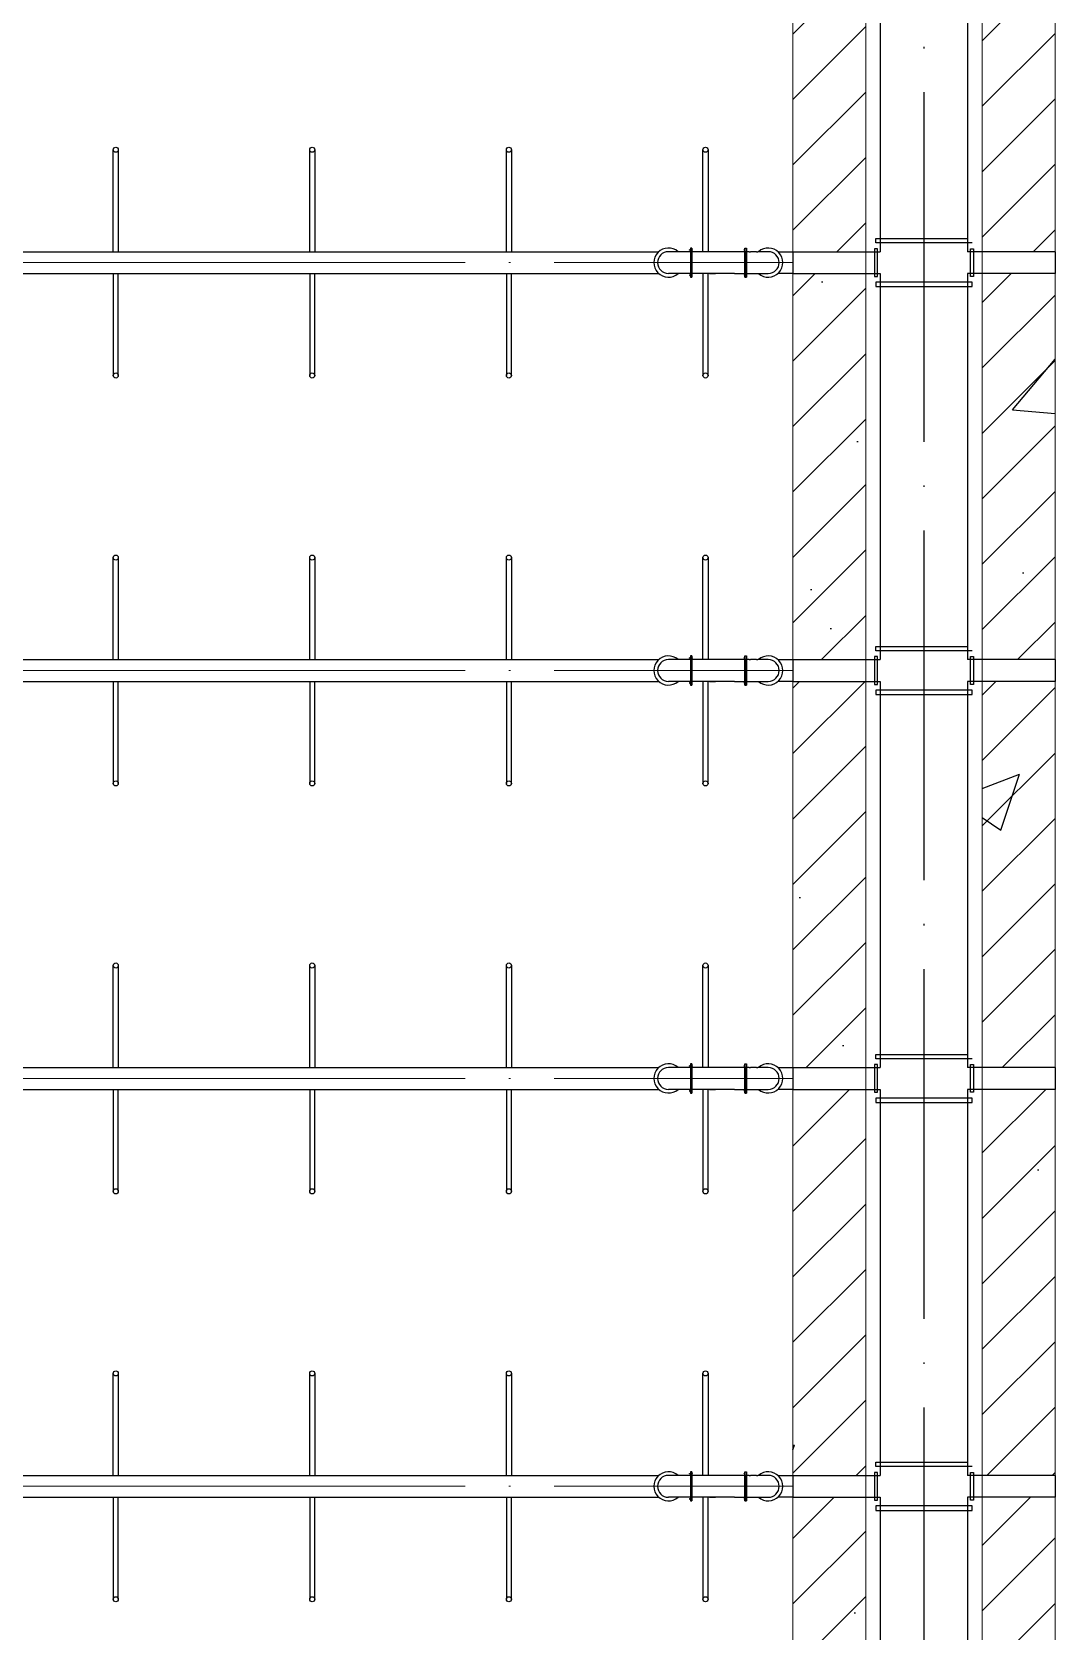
# Model space of a CAD drawing. Header units: millimetres. Extents: x 279 to 2876, y -494 to 1800.
# Drawn here: x 1050.9 to 1121.1, y 899.2 to 1009 of the extents above; entities that cross this region are included whole.
import ezdxf

# ---------------------------------------------------------------- set-up
doc = ezdxf.new("R2010")
doc.units = ezdxf.units.MM
doc.linetypes.add('ACAD_ISO04W100', pattern=[30, 24, -3, 0, -3])
doc.layers.add('图层1', color=1, linetype='Continuous', lineweight=25, plot=False)
doc.layers.add('图层2', color=5, linetype='Continuous', lineweight=25, plot=False)
doc.layers.add('图层3', color=2, linetype='Continuous')

msp = doc.modelspace()

# ---------------------------------------------------------------- hatches: boundary and pattern name
at = {"layer": '图层3'}
h = msp.add_hatch(dxfattribs=at)
h.set_pattern_fill('ANSI31', color=256, style=0)
h.paths.add_polyline_path([(911.64464, 840.16504), (865.14464, 840.16504), (865.14464, 835.16504), (911.64464, 835.16504)])
h.paths.add_polyline_path([(961.14464, 840.16504), (914.64464, 840.16504), (914.64464, 835.16504), (961.14464, 835.16504)])
h.paths.add_polyline_path([(861.14464, 840.16504), (853.14464, 840.16504), (853.14464, 850.16504), (853.14464, 852.41504), (848.14464, 852.41504), (848.14464, 845.16504), (848.14464, 840.16504), (848.14464, 835.16504), (861.14464, 835.16504)])
h.paths.add_polyline_path([(853.14464, 880.41504), (848.14464, 880.41504), (848.14464, 853.91504), (853.14464, 853.91504)])
h.paths.add_polyline_path([(853.14464, 1085.16504), (853.14464, 1090.16504), (866.84016, 1090.16504), (871.84253, 1095.16504), (848.14464, 1095.16504), (848.14464, 1077.91504), (853.14464, 1077.91504), (853.14464, 1080.16504)])
h.paths.add_polyline_path([(882.72442, 1095.16504), (871.84253, 1095.16504), (866.84016, 1090.16504), (877.72204, 1090.16504)])
h.paths.add_polyline_path([(911.64464, 1095.16504), (882.72442, 1095.16504), (877.72204, 1090.16504), (911.64464, 1090.16504)])
h.paths.add_polyline_path([(853.14464, 1076.41504), (848.14464, 1076.41504), (848.14464, 1049.91504), (853.14464, 1049.91504)])
h.paths.add_polyline_path([(853.14464, 1048.41504), (848.14464, 1048.41504), (848.14464, 1021.91504), (853.14464, 1021.91504)])
h.paths.add_polyline_path([(853.14464, 1020.41504), (848.14464, 1020.41504), (848.14464, 993.91504), (853.14464, 993.91504)])
h.paths.add_polyline_path([(853.14464, 992.41504), (848.14464, 992.41504), (848.14464, 965.91504), (853.14464, 965.91504)])
h.paths.add_polyline_path([(853.14464, 964.41504), (848.14464, 964.41504), (848.14464, 937.91504), (853.14464, 937.91504)])
h.paths.add_polyline_path([(853.14464, 936.41504), (848.14464, 936.41504), (848.14464, 909.91504), (853.14464, 909.91504)])
h.paths.add_polyline_path([(853.14464, 908.41504), (848.14464, 908.41504), (848.14464, 881.91504), (853.14464, 881.91504)])
h.paths.add_polyline_path([(978.14464, 1085.16504), (978.14464, 1090.16504), (978.14464, 1095.16504), (914.64464, 1095.16504), (914.64464, 1090.16504), (973.14464, 1090.16504), (973.14464, 1080.16504), (973.14464, 840.16504), (965.14464, 840.16504), (965.14464, 835.16504), (978.14464, 835.16504)])
h.paths.add_polyline_path([(1041.64464, 1095.16504), (978.14464, 1095.16504), (978.14464, 1090.16504), (978.14464, 1080.16504), (978.14464, 835.16504), (991.14464, 835.16504), (991.14464, 840.16504), (983.14464, 840.16504), (983.14464, 1080.16504), (983.14464, 1090.16504), (1041.64464, 1090.16504)])
h.paths.add_polyline_path([(1108.14464, 1095.16504), (1044.64464, 1095.16504), (1044.64464, 1090.16504), (1103.14464, 1090.16504), (1103.14464, 1085.16504), (1103.14464, 1080.16504), (1103.14464, 1077.91504), (1108.14464, 1077.91504)])
h.paths.add_polyline_path([(1108.14464, 1076.41504), (1103.14464, 1076.41504), (1103.14464, 1049.91504), (1108.14464, 1049.91504)])
h.paths.add_polyline_path([(1108.14464, 1048.41504), (1103.14464, 1048.41504), (1103.14464, 1021.91504), (1108.14464, 1021.91504)])
h.paths.add_polyline_path([(1108.14464, 1020.41504), (1103.14464, 1020.41504), (1103.14464, 993.91504), (1108.14464, 993.91504)])
h.paths.add_polyline_path([(1108.14464, 992.41504), (1103.14464, 992.41504), (1103.14464, 965.91504), (1108.14464, 965.91504)])
h.paths.add_polyline_path([(1108.14464, 964.41504), (1103.14464, 964.41504), (1103.14464, 937.91504), (1108.14464, 937.91504)])
h.paths.add_polyline_path([(1108.14464, 936.41504), (1103.14464, 936.41504), (1103.14464, 909.91504), (1108.14464, 909.91504)])
h.paths.add_polyline_path([(1108.14464, 908.41504), (1103.14464, 908.41504), (1103.14464, 881.91504), (1108.14464, 881.91504)])
h.paths.add_polyline_path([(1108.14464, 880.41504), (1103.14464, 880.41504), (1103.14464, 853.91504), (1108.14464, 853.91504)])
h.paths.add_polyline_path([(1108.14464, 850.16504), (1108.14464, 852.41504), (1103.14464, 852.41504), (1103.14464, 840.16504), (1095.14464, 840.16504), (1095.14464, 835.16504), (1108.14464, 835.16504), (1108.14464, 840.16504)])
h.paths.add_polyline_path([(1091.14464, 840.16504), (1044.64464, 840.16504), (1044.64464, 835.16504), (1091.14464, 835.16504)])
h.paths.add_polyline_path([(1041.64464, 840.16504), (995.14464, 840.16504), (995.14464, 835.16504), (1041.64464, 835.16504)])
h.paths.add_polyline_path([(1129.14472, 840.16504), (1121.14472, 840.16504), (1121.14472, 850.16504), (1121.14472, 852.41504), (1116.14472, 852.41504), (1116.14472, 845.16504), (1116.14472, 840.16504), (1116.14472, 835.16504), (1129.14472, 835.16504)])
h.paths.add_polyline_path([(1179.64472, 840.16504), (1133.14472, 840.16504), (1133.14472, 835.16504), (1179.64472, 835.16504)])
h.paths.add_polyline_path([(1229.14472, 840.16504), (1182.64472, 840.16504), (1182.64472, 835.16504), (1229.14472, 835.16504)])
h.paths.add_polyline_path([(1121.14472, 880.41504), (1116.14472, 880.41504), (1116.14472, 853.91504), (1121.14472, 853.91504)])
h.paths.add_polyline_path([(1121.14472, 908.41504), (1116.14472, 908.41504), (1116.14472, 881.91504), (1121.14472, 881.91504)])
h.paths.add_polyline_path([(1121.14472, 936.41504), (1116.14472, 936.41504), (1116.14472, 909.91504), (1121.14472, 909.91504)])
h.paths.add_polyline_path([(1121.14472, 964.41504), (1116.14472, 964.41504), (1116.14472, 937.91504), (1121.14472, 937.91504)])
h.paths.add_polyline_path([(1121.14472, 992.41504), (1116.14472, 992.41504), (1116.14472, 965.91504), (1121.14472, 965.91504)])
h.paths.add_polyline_path([(1121.14472, 1020.41504), (1116.14472, 1020.41504), (1116.14472, 993.91504), (1121.14472, 993.91504)])
h.paths.add_polyline_path([(1121.14472, 1048.41504), (1116.14472, 1048.41504), (1116.14472, 1021.91504), (1121.14472, 1021.91504)])
h.paths.add_polyline_path([(1121.14472, 1076.41504), (1116.14472, 1076.41504), (1116.14472, 1049.91504), (1121.14472, 1049.91504)])
h.paths.add_polyline_path([(1121.14472, 1090.16504), (1179.64472, 1090.16504), (1179.64472, 1095.16504), (1116.14472, 1095.16504), (1116.14472, 1077.91504), (1121.14472, 1077.91504), (1121.14472, 1080.16504), (1121.14472, 1085.16504)])
h.paths.add_polyline_path([(1246.14472, 1095.16504), (1182.64472, 1095.16504), (1182.64472, 1090.16504), (1241.14472, 1090.16504), (1241.14472, 1080.16504), (1241.14472, 840.16504), (1233.14472, 840.16504), (1233.14472, 835.16504), (1246.14472, 835.16504), (1246.14472, 1085.16504), (1246.14472, 1090.16504)])
h = msp.add_hatch(dxfattribs=at)
h.set_pattern_fill('AR-CONC', color=256, scale=0.25, style=0)
h.paths.add_polyline_path([(853.14464, 1076.41504), (848.14464, 1076.41504), (848.14464, 1049.91504), (853.14464, 1049.91504)])
h.paths.add_polyline_path([(853.14464, 1090.16504), (866.84016, 1090.16504), (871.84253, 1095.16504), (848.14464, 1095.16504), (848.14464, 1077.91504), (853.14464, 1077.91504), (853.14464, 1080.16504), (853.14464, 1085.16504)])
h.paths.add_polyline_path([(911.64464, 1095.16504), (882.72442, 1095.16504), (877.72204, 1090.16504), (911.64464, 1090.16504)])
h.paths.add_polyline_path([(882.72442, 1095.16504), (871.84253, 1095.16504), (866.84016, 1090.16504), (877.72204, 1090.16504)])
h.paths.add_polyline_path([(978.14464, 1095.16504), (914.64464, 1095.16504), (914.64464, 1090.16504), (973.14464, 1090.16504), (973.14464, 1080.16504), (973.14464, 840.16504), (965.14464, 840.16504), (965.14464, 835.16504), (978.14464, 835.16504), (978.14464, 1085.16504), (978.14464, 1090.16504)])
h.paths.add_polyline_path([(961.14464, 840.16504), (914.64464, 840.16504), (914.64464, 835.16504), (961.14464, 835.16504)])
h.paths.add_polyline_path([(911.64464, 840.16504), (865.14464, 840.16504), (865.14464, 835.16504), (911.64464, 835.16504)])
h.paths.add_polyline_path([(853.14464, 850.16504), (853.14464, 852.41504), (848.14464, 852.41504), (848.14464, 845.16504), (848.14464, 840.16504), (848.14464, 835.16504), (861.14464, 835.16504), (861.14464, 840.16504), (853.14464, 840.16504)])
h.paths.add_polyline_path([(853.14464, 880.41504), (848.14464, 880.41504), (848.14464, 853.91504), (853.14464, 853.91504)])
h.paths.add_polyline_path([(853.14464, 908.41504), (848.14464, 908.41504), (848.14464, 881.91504), (853.14464, 881.91504)])
h.paths.add_polyline_path([(853.14464, 936.41504), (848.14464, 936.41504), (848.14464, 909.91504), (853.14464, 909.91504)])
h.paths.add_polyline_path([(853.14464, 964.41504), (848.14464, 964.41504), (848.14464, 937.91504), (853.14464, 937.91504)])
h.paths.add_polyline_path([(853.14464, 992.41504), (848.14464, 992.41504), (848.14464, 965.91504), (853.14464, 965.91504)])
h.paths.add_polyline_path([(853.14464, 1020.41504), (848.14464, 1020.41504), (848.14464, 993.91504), (853.14464, 993.91504)])
h.paths.add_polyline_path([(853.14464, 1048.41504), (848.14464, 1048.41504), (848.14464, 1021.91504), (853.14464, 1021.91504)])
h.paths.add_polyline_path([(983.14464, 1080.16504), (983.14464, 1090.16504), (1041.64464, 1090.16504), (1041.64464, 1095.16504), (978.14464, 1095.16504), (978.14464, 1090.16504), (978.14464, 1080.16504), (978.14464, 835.16504), (991.14464, 835.16504), (991.14464, 840.16504), (983.14464, 840.16504)])
h.paths.add_polyline_path([(1108.14464, 1095.16504), (1044.64464, 1095.16504), (1044.64464, 1090.16504), (1103.14464, 1090.16504), (1103.14464, 1085.16504), (1103.14464, 1080.16504), (1103.14464, 1077.91504), (1108.14464, 1077.91504)])
h.paths.add_polyline_path([(1108.14464, 1076.41504), (1103.14464, 1076.41504), (1103.14464, 1049.91504), (1108.14464, 1049.91504)])
h.paths.add_polyline_path([(1108.14464, 1048.41504), (1103.14464, 1048.41504), (1103.14464, 1021.91504), (1108.14464, 1021.91504)])
h.paths.add_polyline_path([(1108.14464, 1020.41504), (1103.14464, 1020.41504), (1103.14464, 993.91504), (1108.14464, 993.91504)])
h.paths.add_polyline_path([(1121.14472, 1020.41504), (1116.14472, 1020.41504), (1116.14472, 993.91504), (1121.14472, 993.91504)])
h.paths.add_polyline_path([(1121.14472, 1048.41504), (1116.14472, 1048.41504), (1116.14472, 1021.91504), (1121.14472, 1021.91504)])
h.paths.add_polyline_path([(1121.14472, 1076.41504), (1116.14472, 1076.41504), (1116.14472, 1049.91504), (1121.14472, 1049.91504)])
h.paths.add_polyline_path([(1121.14472, 1090.16504), (1179.64472, 1090.16504), (1179.64472, 1095.16504), (1116.14472, 1095.16504), (1116.14472, 1077.91504), (1121.14472, 1077.91504), (1121.14472, 1080.16504), (1121.14472, 1085.16504)])
h.paths.add_polyline_path([(1108.14464, 992.41504), (1103.14464, 992.41504), (1103.14464, 965.91504), (1108.14464, 965.91504)])
h.paths.add_polyline_path([(1121.14472, 992.41504), (1116.14472, 992.41504), (1116.14472, 965.91504), (1121.14472, 965.91504)])
h.paths.add_polyline_path([(1121.14472, 964.41504), (1116.14472, 964.41504), (1116.14472, 937.91504), (1121.14472, 937.91504)])
h.paths.add_polyline_path([(1108.14464, 964.41504), (1103.14464, 964.41504), (1103.14464, 937.91504), (1108.14464, 937.91504)])
h.paths.add_polyline_path([(1108.14464, 936.41504), (1103.14464, 936.41504), (1103.14464, 909.91504), (1108.14464, 909.91504)])
h.paths.add_polyline_path([(1121.14472, 936.41504), (1116.14472, 936.41504), (1116.14472, 909.91504), (1121.14472, 909.91504)])
h.paths.add_polyline_path([(1121.14472, 908.41504), (1116.14472, 908.41504), (1116.14472, 881.91504), (1121.14472, 881.91504)])
h.paths.add_polyline_path([(1108.14464, 908.41504), (1103.14464, 908.41504), (1103.14464, 881.91504), (1108.14464, 881.91504)])
h.paths.add_polyline_path([(1108.14464, 880.41504), (1103.14464, 880.41504), (1103.14464, 853.91504), (1108.14464, 853.91504)])
h.paths.add_polyline_path([(1121.14472, 880.41504), (1116.14472, 880.41504), (1116.14472, 853.91504), (1121.14472, 853.91504)])
h.paths.add_polyline_path([(1091.14464, 840.16504), (1044.64464, 840.16504), (1044.64464, 835.16504), (1091.14464, 835.16504)])
h.paths.add_polyline_path([(1108.14464, 840.16504), (1108.14464, 850.16504), (1108.14464, 852.41504), (1103.14464, 852.41504), (1103.14464, 840.16504), (1095.14464, 840.16504), (1095.14464, 835.16504), (1108.14464, 835.16504)])
h.paths.add_polyline_path([(1129.14472, 840.16504), (1121.14472, 840.16504), (1121.14472, 850.16504), (1121.14472, 852.41504), (1116.14472, 852.41504), (1116.14472, 845.16504), (1116.14472, 840.16504), (1116.14472, 835.16504), (1129.14472, 835.16504)])
h.paths.add_polyline_path([(1179.64472, 840.16504), (1133.14472, 840.16504), (1133.14472, 835.16504), (1179.64472, 835.16504)])
h.paths.add_polyline_path([(1041.64464, 840.16504), (995.14464, 840.16504), (995.14464, 835.16504), (1041.64464, 835.16504)])
h.paths.add_polyline_path([(1229.14472, 840.16504), (1182.64472, 840.16504), (1182.64472, 835.16504), (1229.14472, 835.16504)])
h.paths.add_polyline_path([(1246.14472, 1085.16504), (1246.14472, 1090.16504), (1246.14472, 1095.16504), (1182.64472, 1095.16504), (1182.64472, 1090.16504), (1241.14472, 1090.16504), (1241.14472, 1080.16504), (1241.14472, 840.16504), (1233.14472, 840.16504), (1233.14472, 835.16504), (1246.14472, 835.16504)])

# ---------------------------------------------------------------- linework, layer by layer
at = {"lineweight": 0}
for p, q in [((1108.14464, 845.16504), (1108.14464, 1095.16504)), ((1108.14464, 845.16504), (1108.14464, 1095.16504)), ((1116.14472, 845.16504), (1116.14472, 1095.16504)), ((1116.14472, 845.16504), (1116.14472, 1095.16504)), ((1103.14464, 840.16504), (1103.14464, 1080.16504)), ((1121.14472, 840.16504), (1121.14472, 1080.16504))]:
    msp.add_line(p, q, dxfattribs=at)
at = {"linetype": 'ACAD_ISO04W100'}
msp.add_line((1112.14468, 1095.16504), (1112.14468, 822.16504), dxfattribs=at)
msp.add_line((1112.14468, 1095.16504), (1112.14468, 822.16504), dxfattribs=at)
at = {"linetype": 'ACAD_ISO04W100', "lineweight": 0}
for p, q in [((1056.64464, 993.16504), (983.14464, 993.16504)), ((1056.64464, 993.16504), (1103.14464, 993.16504)), ((1056.64464, 965.16504), (983.14464, 965.16504)), ((1056.64464, 965.16504), (1103.14464, 965.16504)), ((1056.64464, 937.16504), (983.14464, 937.16504)), ((1056.64464, 937.16504), (1103.14464, 937.16504)), ((1056.64464, 909.16504), (983.14464, 909.16504)), ((1056.64464, 909.16504), (1103.14464, 909.16504))]:
    msp.add_line(p, q, dxfattribs=at)
at = {"layer": '图层1'}
for p, q in [((1096.0543, 994.01504), (1096.0543, 994.03504)), ((1096.0543, 994.03504), (1096.0793, 994.03504)), ((1096.0793, 994.01504), (1096.0543, 994.01504)), ((1096.0793, 994.03504), (1096.0793, 994.05504)), ((1096.0793, 994.05504), (1096.0893, 994.05504)), ((1096.0793, 994.03504), (1096.0793, 994.01504)), ((1096.0793, 994.01504), (1096.0793, 993.99504)), ((1096.0793, 993.99504), (1096.0893, 993.99504)), ((1096.0893, 994.05504), (1096.0893, 994.03504)), ((1096.0893, 994.03504), (1096.1043, 994.03504)), ((1096.0893, 994.01504), (1096.0893, 994.03504)), ((1096.1043, 994.01504), (1096.0893, 994.01504)), ((1096.0893, 993.99504), (1096.0893, 994.01504)), ((1096.2043, 994.16504), (1096.1043, 994.16504)), ((1096.1043, 994.16504), (1096.1043, 992.45633)), ((1096.1043, 994.16504), (1096.1043, 992.16364)), ((1096.1043, 994.16504), (1096.2043, 994.16504)), ((1096.1043, 994.01504), (1096.1043, 993.91504)), ((1096.2043, 994.01504), (1096.2043, 994.16504)), ((1096.2043, 994.16504), (1096.2043, 992.16364)), ((1096.2043, 994.03504), (1096.2243, 994.03504)), ((1096.2043, 993.91504), (1096.2043, 994.01504)), ((1096.2243, 994.01504), (1096.2043, 994.01504)), ((1096.2243, 994.03504), (1096.2243, 994.01504)), ((1099.79975, 994.01504), (1099.79975, 994.03504)), ((1099.79975, 994.03504), (1099.82475, 994.03504)), ((1099.82475, 994.01504), (1099.79975, 994.01504)), ((1099.82475, 994.03504), (1099.82475, 994.05504)), ((1099.82475, 994.05504), (1099.83475, 994.05504)), ((1099.82475, 994.03504), (1099.82475, 994.01504)), ((1099.82475, 994.01504), (1099.82475, 993.99504)), ((1099.82475, 993.99504), (1099.83475, 993.99504)), ((1099.83475, 994.05504), (1099.83475, 994.03504)), ((1099.83475, 994.03504), (1099.84975, 994.03504)), ((1099.83475, 994.01504), (1099.83475, 994.03504)), ((1099.84975, 994.01504), (1099.83475, 994.01504)), ((1099.83475, 993.99504), (1099.83475, 994.01504)), ((1099.84975, 993.91504), (1099.84975, 994.16504)), ((1099.84975, 994.16504), (1099.94975, 994.16504)), ((1099.84975, 994.16504), (1099.84975, 992.16364)), ((1099.84975, 994.16504), (1099.94975, 994.16504)), ((1099.84975, 994.01504), (1099.84975, 993.91504)), ((1099.94975, 994.16504), (1099.94975, 993.91504)), ((1099.94975, 994.16504), (1099.94975, 992.16364)), ((1099.94975, 994.03504), (1099.96975, 994.03504)), ((1099.96975, 994.01504), (1099.94975, 994.01504)), ((1099.96975, 994.03504), (1099.96975, 994.01504)), ((1099.14464, 993.91504), (1094.59739, 993.91504)), ((1096.2043, 992.16504), (1096.2043, 993.91504)), ((1099.54464, 993.91504), (1099.14464, 993.91504)), ((1100.14464, 993.91504), (1099.54464, 993.91504)), ((1099.84975, 992.16504), (1099.84975, 993.91504)), ((1099.94975, 992.41504), (1099.94975, 993.91504)), ((1100.14464, 993.91504), (1100.24464, 993.91504)), ((1100.64464, 993.91504), (1100.24464, 993.91504)), ((1100.64464, 993.91504), (1100.74464, 993.91504)), ((1101.45481, 993.91504), (1100.74464, 993.91504)), ((1102.11625, 993.91504), (1102.14464, 993.91504)), ((1102.14464, 993.91504), (1103.14464, 993.91504)), ((1103.14464, 993.91504), (1103.14464, 992.41504)), ((1121.14472, 993.91504), (1121.14472, 992.41504)), ((1099.14464, 992.41504), (1094.59739, 992.41504)), ((1096.0793, 992.31364), (1096.0543, 992.31364)), ((1096.0543, 992.31364), (1096.0543, 992.29364)), ((1096.0543, 992.29364), (1096.0793, 992.29364)), ((1096.0793, 992.31364), (1096.0793, 992.33364)), ((1096.0793, 992.33364), (1096.0893, 992.33364)), ((1096.0793, 992.29364), (1096.0793, 992.31364)), ((1096.0793, 992.29364), (1096.0793, 992.27364)), ((1096.0793, 992.27364), (1096.0893, 992.27364)), ((1096.0893, 992.33364), (1096.0893, 992.31364)), ((1096.1043, 992.31364), (1096.0893, 992.31364)), ((1096.0893, 992.31364), (1096.0893, 992.29364)), ((1096.0893, 992.29364), (1096.1043, 992.29364)), ((1096.0893, 992.27364), (1096.0893, 992.29364)), ((1096.1043, 992.45633), (1096.1043, 992.41504)), ((1096.1043, 992.41504), (1096.1043, 992.16504)), ((1096.1043, 992.16504), (1096.2043, 992.16504)), ((1096.1043, 992.16364), (1096.2043, 992.16364)), ((1096.2243, 992.31364), (1096.2043, 992.31364)), ((1096.2043, 992.29364), (1096.2243, 992.29364)), ((1096.2243, 992.29364), (1096.2243, 992.31364)), ((1099.14464, 992.41504), (1099.54464, 992.41504)), ((1099.54464, 992.41504), (1100.14464, 992.41504)), ((1099.82475, 992.31364), (1099.79975, 992.31364)), ((1099.79975, 992.31364), (1099.79975, 992.29364)), ((1099.79975, 992.29364), (1099.82475, 992.29364)), ((1099.82475, 992.31364), (1099.82475, 992.33364)), ((1099.82475, 992.33364), (1099.83475, 992.33364)), ((1099.82475, 992.29364), (1099.82475, 992.31364)), ((1099.82475, 992.29364), (1099.82475, 992.27364)), ((1099.82475, 992.27364), (1099.83475, 992.27364)), ((1099.83475, 992.33364), (1099.83475, 992.31364)), ((1099.84975, 992.31364), (1099.83475, 992.31364)), ((1099.83475, 992.31364), (1099.83475, 992.29364)), ((1099.83475, 992.29364), (1099.84975, 992.29364)), ((1099.83475, 992.27364), (1099.83475, 992.29364)), ((1099.84975, 992.41504), (1099.84975, 992.16504)), ((1099.94975, 992.16504), (1099.84975, 992.16504)), ((1099.84975, 992.16504), (1099.94975, 992.16504)), ((1099.84975, 992.16364), (1099.94975, 992.16364)), ((1099.94975, 992.41504), (1099.94975, 992.16504)), ((1099.94975, 992.16504), (1099.94975, 992.41504)), ((1099.96975, 992.31364), (1099.94975, 992.31364)), ((1099.94975, 992.29364), (1099.96975, 992.29364)), ((1099.96975, 992.29364), (1099.96975, 992.31364)), ((1100.14464, 992.41504), (1100.24464, 992.41504)), ((1100.24464, 992.41504), (1100.64464, 992.41504)), ((1100.64464, 992.41504), (1100.74464, 992.41504)), ((1100.74464, 992.41504), (1101.44464, 992.41504)), ((1102.14464, 992.41504), (1102.11625, 992.41504)), ((1103.14464, 992.41504), (1102.14464, 992.41504)), ((1099.14464, 965.91504), (1094.59739, 965.91504)), ((1096.0543, 966.01504), (1096.0543, 966.03504)), ((1096.0543, 966.03504), (1096.0793, 966.03504)), ((1096.0793, 966.01504), (1096.0543, 966.01504)), ((1096.0793, 966.03504), (1096.0793, 966.05504)), ((1096.0793, 966.05504), (1096.0893, 966.05504)), ((1096.0793, 966.03504), (1096.0793, 966.01504)), ((1096.0793, 966.01504), (1096.0793, 965.99504)), ((1096.0793, 965.99504), (1096.0893, 965.99504)), ((1096.0893, 966.05504), (1096.0893, 966.03504)), ((1096.0893, 966.03504), (1096.1043, 966.03504)), ((1096.0893, 966.01504), (1096.0893, 966.03504)), ((1096.1043, 966.01504), (1096.0893, 966.01504)), ((1096.0893, 965.99504), (1096.0893, 966.01504)), ((1096.2043, 966.16504), (1096.1043, 966.16504)), ((1096.1043, 966.16504), (1096.1043, 964.45633)), ((1096.1043, 966.16504), (1096.1043, 964.16364)), ((1096.1043, 966.16504), (1096.2043, 966.16504)), ((1096.1043, 966.01504), (1096.1043, 965.91504)), ((1096.2043, 966.01504), (1096.2043, 966.16504)), ((1096.2043, 966.16504), (1096.2043, 964.16364)), ((1096.2043, 966.03504), (1096.2243, 966.03504)), ((1096.2043, 965.91504), (1096.2043, 966.01504)), ((1096.2243, 966.01504), (1096.2043, 966.01504)), ((1096.2043, 964.16504), (1096.2043, 965.91504)), ((1096.2243, 966.03504), (1096.2243, 966.01504)), ((1099.54464, 965.91504), (1099.14464, 965.91504)), ((1100.14464, 965.91504), (1099.54464, 965.91504)), ((1099.79975, 966.01504), (1099.79975, 966.03504)), ((1099.79975, 966.03504), (1099.82475, 966.03504)), ((1099.82475, 966.01504), (1099.79975, 966.01504)), ((1099.82475, 966.03504), (1099.82475, 966.05504)), ((1099.82475, 966.05504), (1099.83475, 966.05504)), ((1099.82475, 966.03504), (1099.82475, 966.01504)), ((1099.82475, 966.01504), (1099.82475, 965.99504)), ((1099.82475, 965.99504), (1099.83475, 965.99504)), ((1099.83475, 966.05504), (1099.83475, 966.03504)), ((1099.83475, 966.03504), (1099.84975, 966.03504)), ((1099.83475, 966.01504), (1099.83475, 966.03504)), ((1099.84975, 966.01504), (1099.83475, 966.01504)), ((1099.83475, 965.99504), (1099.83475, 966.01504)), ((1099.84975, 965.91504), (1099.84975, 966.16504)), ((1099.84975, 966.16504), (1099.94975, 966.16504)), ((1099.84975, 966.16504), (1099.84975, 964.16364)), ((1099.84975, 966.16504), (1099.94975, 966.16504)), ((1099.84975, 966.01504), (1099.84975, 965.91504)), ((1099.84975, 964.16504), (1099.84975, 965.91504)), ((1099.94975, 966.16504), (1099.94975, 965.91504)), ((1099.94975, 966.16504), (1099.94975, 964.16364)), ((1099.94975, 966.03504), (1099.96975, 966.03504)), ((1099.96975, 966.01504), (1099.94975, 966.01504)), ((1099.94975, 964.41504), (1099.94975, 965.91504)), ((1099.96975, 966.03504), (1099.96975, 966.01504)), ((1100.14464, 965.91504), (1100.24464, 965.91504)), ((1100.64464, 965.91504), (1100.24464, 965.91504)), ((1100.64464, 965.91504), (1100.74464, 965.91504)), ((1101.45481, 965.91504), (1100.74464, 965.91504)), ((1102.11625, 965.91504), (1102.14464, 965.91504)), ((1102.14464, 965.91504), (1103.14464, 965.91504)), ((1103.14464, 965.91504), (1103.14464, 964.41504)), ((1121.14472, 965.91504), (1121.14472, 964.41504)), ((1099.14464, 964.41504), (1094.59739, 964.41504)), ((1096.0793, 964.31364), (1096.0543, 964.31364)), ((1096.0543, 964.31364), (1096.0543, 964.29364)), ((1096.0793, 964.31364), (1096.0793, 964.33364)), ((1096.0793, 964.33364), (1096.0893, 964.33364)), ((1096.0793, 964.29364), (1096.0793, 964.31364)), ((1096.0893, 964.33364), (1096.0893, 964.31364)), ((1096.1043, 964.31364), (1096.0893, 964.31364)), ((1096.0893, 964.31364), (1096.0893, 964.29364)), ((1096.1043, 964.45633), (1096.1043, 964.41504)), ((1096.1043, 964.41504), (1096.1043, 964.16504)), ((1096.2243, 964.31364), (1096.2043, 964.31364)), ((1096.2243, 964.29364), (1096.2243, 964.31364)), ((1099.14464, 964.41504), (1099.54464, 964.41504)), ((1099.54464, 964.41504), (1100.14464, 964.41504)), ((1099.82475, 964.31364), (1099.79975, 964.31364)), ((1099.79975, 964.31364), (1099.79975, 964.29364)), ((1099.82475, 964.31364), (1099.82475, 964.33364)), ((1099.82475, 964.33364), (1099.83475, 964.33364)), ((1099.82475, 964.29364), (1099.82475, 964.31364)), ((1099.83475, 964.33364), (1099.83475, 964.31364)), ((1099.84975, 964.31364), (1099.83475, 964.31364)), ((1099.83475, 964.31364), (1099.83475, 964.29364)), ((1099.84975, 964.41504), (1099.84975, 964.16504)), ((1099.94975, 964.41504), (1099.94975, 964.16504)), ((1099.94975, 964.16504), (1099.94975, 964.41504)), ((1099.96975, 964.31364), (1099.94975, 964.31364)), ((1099.96975, 964.29364), (1099.96975, 964.31364)), ((1100.14464, 964.41504), (1100.24464, 964.41504)), ((1100.24464, 964.41504), (1100.64464, 964.41504)), ((1100.64464, 964.41504), (1100.74464, 964.41504)), ((1100.74464, 964.41504), (1101.44464, 964.41504)), ((1102.14464, 964.41504), (1102.11625, 964.41504)), ((1103.14464, 964.41504), (1102.14464, 964.41504)), ((1096.0543, 964.29364), (1096.0793, 964.29364)), ((1096.0793, 964.29364), (1096.0793, 964.27364)), ((1096.0793, 964.27364), (1096.0893, 964.27364)), ((1096.0893, 964.29364), (1096.1043, 964.29364)), ((1096.0893, 964.27364), (1096.0893, 964.29364)), ((1096.1043, 964.16504), (1096.2043, 964.16504)), ((1096.1043, 964.16364), (1096.2043, 964.16364)), ((1096.2043, 964.29364), (1096.2243, 964.29364)), ((1099.79975, 964.29364), (1099.82475, 964.29364)), ((1099.82475, 964.29364), (1099.82475, 964.27364)), ((1099.82475, 964.27364), (1099.83475, 964.27364)), ((1099.83475, 964.29364), (1099.84975, 964.29364)), ((1099.83475, 964.27364), (1099.83475, 964.29364)), ((1099.94975, 964.16504), (1099.84975, 964.16504)), ((1099.84975, 964.16504), (1099.94975, 964.16504)), ((1099.84975, 964.16364), (1099.94975, 964.16364)), ((1099.94975, 964.29364), (1099.96975, 964.29364)), ((1096.0543, 938.01504), (1096.0543, 938.03504)), ((1096.0543, 938.03504), (1096.0793, 938.03504)), ((1096.0793, 938.01504), (1096.0543, 938.01504)), ((1096.0793, 938.03504), (1096.0793, 938.05504)), ((1096.0793, 938.05504), (1096.0893, 938.05504)), ((1096.0793, 938.03504), (1096.0793, 938.01504)), ((1096.0793, 938.01504), (1096.0793, 937.99504)), ((1096.0793, 937.99504), (1096.0893, 937.99504)), ((1096.0893, 938.05504), (1096.0893, 938.03504)), ((1096.0893, 938.03504), (1096.1043, 938.03504)), ((1096.0893, 938.01504), (1096.0893, 938.03504)), ((1096.1043, 938.01504), (1096.0893, 938.01504)), ((1096.0893, 937.99504), (1096.0893, 938.01504)), ((1096.2043, 938.16504), (1096.1043, 938.16504)), ((1096.1043, 938.16504), (1096.1043, 936.45633)), ((1096.1043, 938.16504), (1096.1043, 936.16364)), ((1096.1043, 938.16504), (1096.2043, 938.16504)), ((1096.1043, 938.01504), (1096.1043, 937.91504)), ((1096.2043, 938.01504), (1096.2043, 938.16504)), ((1096.2043, 938.16504), (1096.2043, 936.16364)), ((1096.2043, 938.03504), (1096.2243, 938.03504)), ((1096.2043, 937.91504), (1096.2043, 938.01504)), ((1096.2243, 938.01504), (1096.2043, 938.01504)), ((1096.2243, 938.03504), (1096.2243, 938.01504)), ((1099.79975, 938.01504), (1099.79975, 938.03504)), ((1099.79975, 938.03504), (1099.82475, 938.03504)), ((1099.82475, 938.01504), (1099.79975, 938.01504)), ((1099.82475, 938.03504), (1099.82475, 938.05504)), ((1099.82475, 938.05504), (1099.83475, 938.05504)), ((1099.82475, 938.03504), (1099.82475, 938.01504)), ((1099.82475, 938.01504), (1099.82475, 937.99504)), ((1099.82475, 937.99504), (1099.83475, 937.99504)), ((1099.83475, 938.05504), (1099.83475, 938.03504)), ((1099.83475, 938.03504), (1099.84975, 938.03504)), ((1099.83475, 938.01504), (1099.83475, 938.03504)), ((1099.84975, 938.01504), (1099.83475, 938.01504)), ((1099.83475, 937.99504), (1099.83475, 938.01504)), ((1099.84975, 937.91504), (1099.84975, 938.16504)), ((1099.84975, 938.16504), (1099.94975, 938.16504)), ((1099.84975, 938.16504), (1099.84975, 936.16364)), ((1099.84975, 938.16504), (1099.94975, 938.16504)), ((1099.84975, 938.01504), (1099.84975, 937.91504)), ((1099.94975, 938.16504), (1099.94975, 937.91504)), ((1099.94975, 938.16504), (1099.94975, 936.16364)), ((1099.94975, 938.03504), (1099.96975, 938.03504)), ((1099.96975, 938.01504), (1099.94975, 938.01504)), ((1099.96975, 938.03504), (1099.96975, 938.01504)), ((1099.14464, 937.91504), (1094.59739, 937.91504)), ((1096.2043, 936.16504), (1096.2043, 937.91504)), ((1099.54464, 937.91504), (1099.14464, 937.91504)), ((1100.14464, 937.91504), (1099.54464, 937.91504)), ((1099.84975, 936.16504), (1099.84975, 937.91504)), ((1099.94975, 936.41504), (1099.94975, 937.91504)), ((1100.14464, 937.91504), (1100.24464, 937.91504)), ((1100.64464, 937.91504), (1100.24464, 937.91504)), ((1100.64464, 937.91504), (1100.74464, 937.91504)), ((1101.45481, 937.91504), (1100.74464, 937.91504)), ((1102.11625, 937.91504), (1102.14464, 937.91504)), ((1102.14464, 937.91504), (1103.14464, 937.91504)), ((1103.14464, 937.91504), (1103.14464, 936.41504)), ((1121.14472, 937.91504), (1121.14472, 936.41504)), ((1099.14464, 936.41504), (1094.59739, 936.41504)), ((1096.0793, 936.31364), (1096.0543, 936.31364)), ((1096.0543, 936.31364), (1096.0543, 936.29364)), ((1096.0543, 936.29364), (1096.0793, 936.29364)), ((1096.0793, 936.31364), (1096.0793, 936.33364)), ((1096.0793, 936.33364), (1096.0893, 936.33364)), ((1096.0793, 936.29364), (1096.0793, 936.31364)), ((1096.0793, 936.29364), (1096.0793, 936.27364)), ((1096.0793, 936.27364), (1096.0893, 936.27364)), ((1096.0893, 936.33364), (1096.0893, 936.31364)), ((1096.1043, 936.31364), (1096.0893, 936.31364)), ((1096.0893, 936.31364), (1096.0893, 936.29364)), ((1096.0893, 936.29364), (1096.1043, 936.29364)), ((1096.0893, 936.27364), (1096.0893, 936.29364)), ((1096.1043, 936.45633), (1096.1043, 936.41504)), ((1096.1043, 936.41504), (1096.1043, 936.16504)), ((1096.1043, 936.16504), (1096.2043, 936.16504)), ((1096.1043, 936.16364), (1096.2043, 936.16364)), ((1096.2243, 936.31364), (1096.2043, 936.31364)), ((1096.2043, 936.29364), (1096.2243, 936.29364)), ((1096.2243, 936.29364), (1096.2243, 936.31364)), ((1099.14464, 936.41504), (1099.54464, 936.41504)), ((1099.54464, 936.41504), (1100.14464, 936.41504)), ((1099.82475, 936.31364), (1099.79975, 936.31364)), ((1099.79975, 936.31364), (1099.79975, 936.29364)), ((1099.79975, 936.29364), (1099.82475, 936.29364)), ((1099.82475, 936.31364), (1099.82475, 936.33364)), ((1099.82475, 936.33364), (1099.83475, 936.33364)), ((1099.82475, 936.29364), (1099.82475, 936.31364)), ((1099.82475, 936.29364), (1099.82475, 936.27364)), ((1099.82475, 936.27364), (1099.83475, 936.27364)), ((1099.83475, 936.33364), (1099.83475, 936.31364)), ((1099.84975, 936.31364), (1099.83475, 936.31364)), ((1099.83475, 936.31364), (1099.83475, 936.29364)), ((1099.83475, 936.29364), (1099.84975, 936.29364)), ((1099.83475, 936.27364), (1099.83475, 936.29364)), ((1099.84975, 936.41504), (1099.84975, 936.16504)), ((1099.94975, 936.16504), (1099.84975, 936.16504)), ((1099.84975, 936.16504), (1099.94975, 936.16504)), ((1099.84975, 936.16364), (1099.94975, 936.16364)), ((1099.94975, 936.41504), (1099.94975, 936.16504)), ((1099.94975, 936.16504), (1099.94975, 936.41504)), ((1099.96975, 936.31364), (1099.94975, 936.31364)), ((1099.94975, 936.29364), (1099.96975, 936.29364)), ((1099.96975, 936.29364), (1099.96975, 936.31364)), ((1100.14464, 936.41504), (1100.24464, 936.41504)), ((1100.24464, 936.41504), (1100.64464, 936.41504)), ((1100.64464, 936.41504), (1100.74464, 936.41504)), ((1100.74464, 936.41504), (1101.44464, 936.41504)), ((1102.14464, 936.41504), (1102.11625, 936.41504)), ((1103.14464, 936.41504), (1102.14464, 936.41504)), ((1099.14464, 909.91504), (1094.59739, 909.91504)), ((1096.0543, 910.01504), (1096.0543, 910.03504)), ((1096.0543, 910.03504), (1096.0793, 910.03504)), ((1096.0793, 910.01504), (1096.0543, 910.01504)), ((1096.0793, 910.03504), (1096.0793, 910.05504)), ((1096.0793, 910.05504), (1096.0893, 910.05504)), ((1096.0793, 910.03504), (1096.0793, 910.01504)), ((1096.0793, 910.01504), (1096.0793, 909.99504)), ((1096.0793, 909.99504), (1096.0893, 909.99504)), ((1096.0893, 910.05504), (1096.0893, 910.03504)), ((1096.0893, 910.03504), (1096.1043, 910.03504)), ((1096.0893, 910.01504), (1096.0893, 910.03504)), ((1096.1043, 910.01504), (1096.0893, 910.01504)), ((1096.0893, 909.99504), (1096.0893, 910.01504)), ((1096.2043, 910.16504), (1096.1043, 910.16504)), ((1096.1043, 910.16504), (1096.1043, 908.45633)), ((1096.1043, 910.16504), (1096.1043, 908.16364)), ((1096.1043, 910.16504), (1096.2043, 910.16504)), ((1096.1043, 910.01504), (1096.1043, 909.91504)), ((1096.2043, 910.01504), (1096.2043, 910.16504)), ((1096.2043, 910.16504), (1096.2043, 908.16364)), ((1096.2043, 910.03504), (1096.2243, 910.03504)), ((1096.2043, 909.91504), (1096.2043, 910.01504)), ((1096.2243, 910.01504), (1096.2043, 910.01504)), ((1096.2043, 908.16504), (1096.2043, 909.91504)), ((1096.2243, 910.03504), (1096.2243, 910.01504)), ((1099.54464, 909.91504), (1099.14464, 909.91504)), ((1100.14464, 909.91504), (1099.54464, 909.91504)), ((1099.79975, 910.01504), (1099.79975, 910.03504)), ((1099.79975, 910.03504), (1099.82475, 910.03504)), ((1099.82475, 910.01504), (1099.79975, 910.01504)), ((1099.82475, 910.03504), (1099.82475, 910.05504)), ((1099.82475, 910.05504), (1099.83475, 910.05504)), ((1099.82475, 910.03504), (1099.82475, 910.01504)), ((1099.82475, 910.01504), (1099.82475, 909.99504)), ((1099.82475, 909.99504), (1099.83475, 909.99504)), ((1099.83475, 910.05504), (1099.83475, 910.03504)), ((1099.83475, 910.03504), (1099.84975, 910.03504)), ((1099.83475, 910.01504), (1099.83475, 910.03504)), ((1099.84975, 910.01504), (1099.83475, 910.01504)), ((1099.83475, 909.99504), (1099.83475, 910.01504)), ((1099.84975, 909.91504), (1099.84975, 910.16504)), ((1099.84975, 910.16504), (1099.94975, 910.16504)), ((1099.84975, 910.16504), (1099.84975, 908.16364)), ((1099.84975, 910.16504), (1099.94975, 910.16504)), ((1099.84975, 910.01504), (1099.84975, 909.91504)), ((1099.84975, 908.16504), (1099.84975, 909.91504)), ((1099.94975, 910.16504), (1099.94975, 909.91504)), ((1099.94975, 910.16504), (1099.94975, 908.16364)), ((1099.94975, 910.03504), (1099.96975, 910.03504)), ((1099.96975, 910.01504), (1099.94975, 910.01504)), ((1099.94975, 908.41504), (1099.94975, 909.91504)), ((1099.96975, 910.03504), (1099.96975, 910.01504)), ((1100.14464, 909.91504), (1100.24464, 909.91504)), ((1100.64464, 909.91504), (1100.24464, 909.91504)), ((1100.64464, 909.91504), (1100.74464, 909.91504)), ((1101.45481, 909.91504), (1100.74464, 909.91504)), ((1102.11625, 909.91504), (1102.14464, 909.91504)), ((1102.14464, 909.91504), (1103.14464, 909.91504)), ((1103.14464, 909.91504), (1103.14464, 908.41504)), ((1121.14472, 909.91504), (1121.14472, 908.41504)), ((1099.14464, 908.41504), (1094.59739, 908.41504)), ((1096.0793, 908.31364), (1096.0543, 908.31364)), ((1096.0543, 908.31364), (1096.0543, 908.29364)), ((1096.0543, 908.29364), (1096.0793, 908.29364)), ((1096.0793, 908.31364), (1096.0793, 908.33364)), ((1096.0793, 908.33364), (1096.0893, 908.33364)), ((1096.0793, 908.29364), (1096.0793, 908.31364)), ((1096.0793, 908.29364), (1096.0793, 908.27364)), ((1096.0893, 908.33364), (1096.0893, 908.31364)), ((1096.1043, 908.31364), (1096.0893, 908.31364)), ((1096.0893, 908.31364), (1096.0893, 908.29364)), ((1096.0893, 908.29364), (1096.1043, 908.29364)), ((1096.0893, 908.27364), (1096.0893, 908.29364)), ((1096.1043, 908.45633), (1096.1043, 908.41504)), ((1096.1043, 908.41504), (1096.1043, 908.16504)), ((1096.2243, 908.31364), (1096.2043, 908.31364)), ((1096.2043, 908.29364), (1096.2243, 908.29364)), ((1096.2243, 908.29364), (1096.2243, 908.31364)), ((1099.14464, 908.41504), (1099.54464, 908.41504)), ((1099.54464, 908.41504), (1100.14464, 908.41504)), ((1099.82475, 908.31364), (1099.79975, 908.31364)), ((1099.79975, 908.31364), (1099.79975, 908.29364)), ((1099.79975, 908.29364), (1099.82475, 908.29364)), ((1099.82475, 908.31364), (1099.82475, 908.33364)), ((1099.82475, 908.33364), (1099.83475, 908.33364)), ((1099.82475, 908.29364), (1099.82475, 908.31364)), ((1099.82475, 908.29364), (1099.82475, 908.27364)), ((1099.83475, 908.33364), (1099.83475, 908.31364)), ((1099.84975, 908.31364), (1099.83475, 908.31364)), ((1099.83475, 908.31364), (1099.83475, 908.29364)), ((1099.83475, 908.29364), (1099.84975, 908.29364)), ((1099.83475, 908.27364), (1099.83475, 908.29364)), ((1099.84975, 908.41504), (1099.84975, 908.16504)), ((1099.94975, 908.41504), (1099.94975, 908.16504)), ((1099.94975, 908.16504), (1099.94975, 908.41504)), ((1099.96975, 908.31364), (1099.94975, 908.31364)), ((1099.94975, 908.29364), (1099.96975, 908.29364)), ((1099.96975, 908.29364), (1099.96975, 908.31364)), ((1100.14464, 908.41504), (1100.24464, 908.41504)), ((1100.24464, 908.41504), (1100.64464, 908.41504)), ((1100.64464, 908.41504), (1100.74464, 908.41504)), ((1100.74464, 908.41504), (1101.44464, 908.41504)), ((1102.14464, 908.41504), (1102.11625, 908.41504)), ((1103.14464, 908.41504), (1102.14464, 908.41504)), ((1096.0793, 908.27364), (1096.0893, 908.27364)), ((1096.1043, 908.16504), (1096.2043, 908.16504)), ((1096.1043, 908.16364), (1096.2043, 908.16364)), ((1099.82475, 908.27364), (1099.83475, 908.27364)), ((1099.94975, 908.16504), (1099.84975, 908.16504)), ((1099.84975, 908.16504), (1099.94975, 908.16504)), ((1099.84975, 908.16364), (1099.94975, 908.16364))]:
    msp.add_line(p, q, dxfattribs=at)
for centre, radius, start, end in [((1094.59739, 993.16504), 1, 48.5903779, 311.4096221), ((1101.45481, 993.16504), 1, 228.5903779, 131.4096221), ((1094.59739, 993.16504), 0.75, 90, 270), ((1101.45481, 993.16504), 0.75, 270, 90), ((1094.59739, 965.16504), 1, 48.5903779, 311.4096221), ((1094.59739, 965.16504), 0.75, 90, 270), ((1101.45481, 965.16504), 1, 228.5903779, 131.4096221), ((1101.45481, 965.16504), 0.75, 270, 90), ((1094.59739, 937.16504), 1, 48.5903779, 311.4096221), ((1101.45481, 937.16504), 1, 228.5903779, 131.4096221), ((1094.59739, 937.16504), 0.75, 90, 270), ((1101.45481, 937.16504), 0.75, 270, 90), ((1094.59739, 909.16504), 1, 48.5903779, 311.4096221), ((1094.59739, 909.16504), 0.75, 90, 270), ((1101.45481, 909.16504), 1, 228.5903779, 131.4096221), ((1101.45481, 909.16504), 0.75, 270, 90)]:
    msp.add_arc(centre, radius, start, end, dxfattribs=at)
at = {"layer": '图层2'}
for p, q in [((1109.14468, 1020.41504), (1109.14468, 993.91504)), ((1109.14468, 1020.41504), (1109.14468, 993.91504)), ((1109.14468, 1020.41504), (1109.14468, 993.91504)), ((1109.14468, 1020.41504), (1109.14468, 993.91504)), ((1115.14468, 1020.41504), (1115.14468, 993.91504)), ((1115.14468, 1020.41504), (1115.14468, 993.91504)), ((1115.14468, 1020.41504), (1115.14468, 993.91504)), ((1115.14468, 1020.41504), (1115.14468, 993.91504)), ((1056.46964, 993.91504), (1056.46964, 1000.91504)), ((1056.81964, 1000.91504), (1056.81964, 993.91504)), ((1069.96964, 993.91504), (1069.96964, 1000.91504)), ((1070.31964, 1000.91504), (1070.31964, 993.91504)), ((1083.46964, 993.91504), (1083.46964, 1000.91504)), ((1083.81964, 1000.91504), (1083.81964, 993.91504)), ((1096.96964, 993.91504), (1096.96964, 1000.91504)), ((1097.31964, 1000.91504), (1097.31964, 993.91504)), ((983.96964, 993.91504), (1093.93596, 993.91504)), ((1103.14464, 993.91504), (1109.14468, 993.91504)), ((1121.14472, 993.91504), (1115.14468, 993.91504)), ((983.96964, 992.41504), (1093.93596, 992.41504)), ((1056.46964, 992.41504), (1056.46964, 985.41504)), ((1056.81964, 985.41504), (1056.81964, 992.41504)), ((1069.96964, 992.41504), (1069.96964, 985.41504)), ((1070.31964, 985.41504), (1070.31964, 992.41504)), ((1083.46964, 992.41504), (1083.46964, 985.41504)), ((1083.81964, 985.41504), (1083.81964, 992.41504)), ((1096.96964, 992.41504), (1096.96964, 985.41504)), ((1097.31964, 985.41504), (1097.31964, 992.41504)), ((1097.41964, 992.41504), (1097.81964, 992.41504)), ((1103.14464, 992.41504), (1109.14468, 992.41504)), ((1109.14468, 992.41504), (1109.14468, 965.91504)), ((1109.14468, 992.41504), (1109.14468, 965.91504)), ((1109.14468, 992.41504), (1109.14468, 965.91504)), ((1109.14468, 992.41504), (1109.14468, 965.91504)), ((1115.14468, 992.41504), (1115.14468, 965.91504)), ((1121.14472, 992.41504), (1115.14468, 992.41504)), ((1115.14468, 992.41504), (1115.14468, 965.91504)), ((1115.14468, 992.41504), (1115.14468, 965.91504)), ((1115.14468, 992.41504), (1115.14468, 965.91504)), ((1056.46964, 965.91504), (1056.46964, 972.91504)), ((1056.81964, 972.91504), (1056.81964, 965.91504)), ((1069.96964, 965.91504), (1069.96964, 972.91504)), ((1070.31964, 972.91504), (1070.31964, 965.91504)), ((1083.46964, 965.91504), (1083.46964, 972.91504)), ((1083.46964, 965.91504), (1083.46964, 972.91504)), ((1083.81964, 972.91504), (1083.81964, 965.91504)), ((1083.81964, 972.91504), (1083.81964, 965.91504)), ((1096.96964, 965.91504), (1096.96964, 972.91504)), ((1097.31964, 972.91504), (1097.31964, 965.91504)), ((983.96964, 965.91504), (1093.93596, 965.91504)), ((1103.14464, 965.91504), (1109.14468, 965.91504)), ((1121.14472, 965.91504), (1115.14468, 965.91504)), ((983.96964, 964.41504), (1093.93596, 964.41504)), ((1056.46964, 964.41504), (1056.46964, 957.41504)), ((1056.81964, 957.41504), (1056.81964, 964.41504)), ((1069.96964, 964.41504), (1069.96964, 957.41504)), ((1070.31964, 957.41504), (1070.31964, 964.41504)), ((1083.46964, 964.41504), (1083.46964, 957.41504)), ((1083.46964, 964.41504), (1083.46964, 957.41504)), ((1083.81964, 957.41504), (1083.81964, 964.41504)), ((1083.81964, 957.41504), (1083.81964, 964.41504)), ((1096.96964, 964.41504), (1096.96964, 957.41504)), ((1097.31964, 957.41504), (1097.31964, 964.41504)), ((1097.41964, 964.41504), (1097.81964, 964.41504)), ((1103.14464, 964.41504), (1109.14468, 964.41504)), ((1109.14468, 964.41504), (1109.14468, 937.91504)), ((1109.14468, 964.41504), (1109.14468, 937.91504)), ((1109.14468, 964.41504), (1109.14468, 937.91504)), ((1109.14468, 964.41504), (1109.14468, 937.91504)), ((1115.14468, 964.41504), (1115.14468, 937.91504)), ((1121.14472, 964.41504), (1115.14468, 964.41504)), ((1115.14468, 964.41504), (1115.14468, 937.91504)), ((1115.14468, 964.41504), (1115.14468, 937.91504)), ((1115.14468, 964.41504), (1115.14468, 937.91504)), ((1056.46964, 937.91504), (1056.46964, 944.91504)), ((1056.81964, 944.91504), (1056.81964, 937.91504)), ((1069.96964, 937.91504), (1069.96964, 944.91504)), ((1070.31964, 944.91504), (1070.31964, 937.91504)), ((1083.46964, 937.91504), (1083.46964, 944.91504)), ((1083.46964, 937.91504), (1083.46964, 944.91504)), ((1083.81964, 944.91504), (1083.81964, 937.91504)), ((1083.81964, 944.91504), (1083.81964, 937.91504)), ((1096.96964, 937.91504), (1096.96964, 944.91504)), ((1097.31964, 944.91504), (1097.31964, 937.91504)), ((983.96964, 937.91504), (1093.93596, 937.91504)), ((1103.14464, 937.91504), (1109.14468, 937.91504)), ((1121.14472, 937.91504), (1115.14468, 937.91504)), ((983.96964, 936.41504), (1093.93596, 936.41504)), ((1056.46964, 936.41504), (1056.46964, 929.41504)), ((1056.81964, 929.41504), (1056.81964, 936.41504)), ((1069.96964, 936.41504), (1069.96964, 929.41504)), ((1070.31964, 929.41504), (1070.31964, 936.41504)), ((1083.46964, 936.41504), (1083.46964, 929.41504)), ((1083.46964, 936.41504), (1083.46964, 929.41504)), ((1083.81964, 929.41504), (1083.81964, 936.41504)), ((1083.81964, 929.41504), (1083.81964, 936.41504)), ((1096.96964, 936.41504), (1096.96964, 929.41504)), ((1097.31964, 929.41504), (1097.31964, 936.41504)), ((1097.41964, 936.41504), (1097.81964, 936.41504)), ((1103.14464, 936.41504), (1109.14468, 936.41504)), ((1109.14468, 936.41504), (1109.14468, 909.91504)), ((1109.14468, 936.41504), (1109.14468, 909.91504)), ((1109.14468, 936.41504), (1109.14468, 909.91504)), ((1109.14468, 936.41504), (1109.14468, 909.91504)), ((1115.14468, 936.41504), (1115.14468, 909.91504)), ((1121.14472, 936.41504), (1115.14468, 936.41504)), ((1115.14468, 936.41504), (1115.14468, 909.91504)), ((1115.14468, 936.41504), (1115.14468, 909.91504)), ((1115.14468, 936.41504), (1115.14468, 909.91504)), ((1056.46964, 909.91504), (1056.46964, 916.91504)), ((1056.81964, 916.91504), (1056.81964, 909.91504)), ((1069.96964, 909.91504), (1069.96964, 916.91504)), ((1070.31964, 916.91504), (1070.31964, 909.91504)), ((1083.46964, 909.91504), (1083.46964, 916.91504)), ((1083.46964, 909.91504), (1083.46964, 916.91504)), ((1083.81964, 916.91504), (1083.81964, 909.91504)), ((1083.81964, 916.91504), (1083.81964, 909.91504)), ((1096.96964, 909.91504), (1096.96964, 916.91504)), ((1097.31964, 916.91504), (1097.31964, 909.91504)), ((983.96964, 909.91504), (1093.93596, 909.91504)), ((1103.14464, 909.91504), (1109.14468, 909.91504)), ((1121.14472, 909.91504), (1115.14468, 909.91504)), ((983.96964, 908.41504), (1093.93596, 908.41504)), ((1056.46964, 908.41504), (1056.46964, 901.41504)), ((1056.81964, 901.41504), (1056.81964, 908.41504)), ((1069.96964, 908.41504), (1069.96964, 901.41504)), ((1070.31964, 901.41504), (1070.31964, 908.41504)), ((1083.46964, 908.41504), (1083.46964, 901.41504)), ((1083.46964, 908.41504), (1083.46964, 901.41504)), ((1083.81964, 901.41504), (1083.81964, 908.41504)), ((1083.81964, 901.41504), (1083.81964, 908.41504)), ((1096.96964, 908.41504), (1096.96964, 901.41504)), ((1097.31964, 901.41504), (1097.31964, 908.41504)), ((1097.41964, 908.41504), (1097.81964, 908.41504)), ((1103.14464, 908.41504), (1109.14468, 908.41504)), ((1109.14468, 908.41504), (1109.14468, 881.91504)), ((1109.14468, 908.41504), (1109.14468, 881.91504)), ((1109.14468, 908.41504), (1109.14468, 881.91504)), ((1109.14468, 908.41504), (1109.14468, 881.91504)), ((1115.14468, 908.41504), (1115.14468, 881.91504)), ((1121.14472, 908.41504), (1115.14468, 908.41504)), ((1115.14468, 908.41504), (1115.14468, 881.91504)), ((1115.14468, 908.41504), (1115.14468, 881.91504)), ((1115.14468, 908.41504), (1115.14468, 881.91504))]:
    msp.add_line(p, q, dxfattribs=at)
for centre in [(1056.64464, 1000.91504), (1070.14464, 1000.91504), (1083.64464, 1000.91504), (1083.64464, 1000.91504), (1097.14464, 1000.91504), (1097.14464, 1000.91504), (1056.64464, 985.41504), (1070.14464, 985.41504), (1083.64464, 985.41504), (1083.64464, 985.41504), (1097.14464, 985.41504), (1097.14464, 985.41504), (1056.64464, 972.91504), (1070.14464, 972.91504), (1083.64464, 972.91504), (1083.64464, 972.91504), (1097.14464, 972.91504), (1097.14464, 972.91504), (1056.64464, 957.41504), (1070.14464, 957.41504), (1083.64464, 957.41504), (1083.64464, 957.41504), (1097.14464, 957.41504), (1097.14464, 957.41504), (1056.64464, 944.91504), (1070.14464, 944.91504), (1083.64464, 944.91504), (1083.64464, 944.91504), (1097.14464, 944.91504), (1097.14464, 944.91504), (1056.64464, 929.41504), (1070.14464, 929.41504), (1083.64464, 929.41504), (1083.64464, 929.41504), (1097.14464, 929.41504), (1056.64464, 916.91504), (1070.14464, 916.91504), (1083.64464, 916.91504), (1083.64464, 916.91504), (1097.14464, 916.91504), (1097.14464, 916.91504), (1056.64464, 901.41504), (1070.14464, 901.41504), (1083.64464, 901.41504), (1083.64464, 901.41504), (1097.14464, 901.41504)]:
    msp.add_circle(centre, 0.175, dxfattribs=at)
at = {"layer": '图层3'}
for p, q in [((1108.94468, 994.11504), (1108.74468, 994.11504)), ((1108.74468, 994.11504), (1108.74468, 993.91504)), ((1108.84468, 994.51504), (1108.84468, 994.81504)), ((1108.84468, 994.81504), (1115.14468, 994.81504)), ((1109.14468, 994.51504), (1108.84468, 994.51504)), ((1108.94468, 993.91504), (1108.94468, 994.11504)), ((1115.44468, 994.51504), (1109.14468, 994.51504)), ((1115.34468, 993.91504), (1115.34468, 994.11504)), ((1115.34468, 994.11504), (1115.54468, 994.11504)), ((1115.54468, 994.11504), (1115.54468, 993.91504)), ((1108.74468, 993.91504), (1108.74468, 992.41504)), ((1108.94468, 992.21504), (1108.94468, 993.91504)), ((1115.34468, 992.21504), (1115.34468, 993.91504)), ((1115.54468, 993.91504), (1115.54468, 992.21504)), ((1108.74468, 992.41504), (1108.74468, 992.21504)), ((1108.74468, 992.21504), (1108.94468, 992.21504)), ((1109.14468, 991.81504), (1108.84468, 991.81504)), ((1108.84468, 991.81504), (1108.84468, 991.51504)), ((1115.44468, 991.81504), (1109.14468, 991.81504)), ((1115.54468, 992.21504), (1115.34468, 992.21504)), ((1115.44468, 991.51504), (1115.44468, 991.81504)), ((1108.84468, 991.51504), (1115.14468, 991.51504)), ((1115.14468, 991.51504), (1115.44468, 991.51504)), ((1108.84468, 966.51504), (1108.84468, 966.81504)), ((1108.84468, 966.81504), (1115.14468, 966.81504)), ((1109.14468, 966.51504), (1108.84468, 966.51504)), ((1115.44468, 966.51504), (1109.14468, 966.51504)), ((1108.94468, 966.11504), (1108.74468, 966.11504)), ((1108.74468, 966.11504), (1108.74468, 965.91504)), ((1108.74468, 965.91504), (1108.74468, 964.41504)), ((1108.94468, 965.91504), (1108.94468, 966.11504)), ((1108.94468, 964.21504), (1108.94468, 965.91504)), ((1115.34468, 965.91504), (1115.34468, 966.11504)), ((1115.34468, 966.11504), (1115.54468, 966.11504)), ((1115.34468, 964.21504), (1115.34468, 965.91504)), ((1115.54468, 966.11504), (1115.54468, 965.91504)), ((1115.54468, 965.91504), (1115.54468, 964.21504)), ((1108.74468, 964.41504), (1108.74468, 964.21504)), ((1108.74468, 964.21504), (1108.94468, 964.21504)), ((1109.14468, 963.81504), (1108.84468, 963.81504)), ((1108.84468, 963.81504), (1108.84468, 963.51504)), ((1108.84468, 963.51504), (1115.14468, 963.51504)), ((1115.44468, 963.81504), (1109.14468, 963.81504)), ((1115.14468, 963.51504), (1115.44468, 963.51504)), ((1115.54468, 964.21504), (1115.34468, 964.21504)), ((1115.44468, 963.51504), (1115.44468, 963.81504)), ((1108.94468, 938.11504), (1108.74468, 938.11504)), ((1108.74468, 938.11504), (1108.74468, 937.91504)), ((1108.84468, 938.51504), (1108.84468, 938.81504)), ((1108.84468, 938.81504), (1115.14468, 938.81504)), ((1109.14468, 938.51504), (1108.84468, 938.51504)), ((1108.94468, 937.91504), (1108.94468, 938.11504)), ((1115.44468, 938.51504), (1109.14468, 938.51504)), ((1115.34468, 937.91504), (1115.34468, 938.11504)), ((1115.34468, 938.11504), (1115.54468, 938.11504)), ((1115.54468, 938.11504), (1115.54468, 937.91504)), ((1108.74468, 937.91504), (1108.74468, 936.41504)), ((1108.94468, 936.21504), (1108.94468, 937.91504)), ((1115.34468, 936.21504), (1115.34468, 937.91504)), ((1115.54468, 937.91504), (1115.54468, 936.21504)), ((1108.74468, 936.41504), (1108.74468, 936.21504)), ((1108.74468, 936.21504), (1108.94468, 936.21504)), ((1109.14468, 935.81504), (1108.84468, 935.81504)), ((1108.84468, 935.81504), (1108.84468, 935.51504)), ((1115.44468, 935.81504), (1109.14468, 935.81504)), ((1115.54468, 936.21504), (1115.34468, 936.21504)), ((1115.44468, 935.51504), (1115.44468, 935.81504)), ((1108.84468, 935.51504), (1115.14468, 935.51504)), ((1115.14468, 935.51504), (1115.44468, 935.51504)), ((1108.84468, 910.51504), (1108.84468, 910.81504)), ((1108.84468, 910.81504), (1115.14468, 910.81504)), ((1109.14468, 910.51504), (1108.84468, 910.51504)), ((1115.44468, 910.51504), (1109.14468, 910.51504)), ((1108.94468, 910.11504), (1108.74468, 910.11504)), ((1108.74468, 910.11504), (1108.74468, 909.91504)), ((1108.74468, 909.91504), (1108.74468, 908.41504)), ((1108.94468, 909.91504), (1108.94468, 910.11504)), ((1108.94468, 908.21504), (1108.94468, 909.91504)), ((1115.34468, 909.91504), (1115.34468, 910.11504)), ((1115.34468, 910.11504), (1115.54468, 910.11504)), ((1115.34468, 908.21504), (1115.34468, 909.91504)), ((1115.54468, 910.11504), (1115.54468, 909.91504)), ((1115.54468, 909.91504), (1115.54468, 908.21504)), ((1108.74468, 908.41504), (1108.74468, 908.21504)), ((1108.74468, 908.21504), (1108.94468, 908.21504)), ((1109.14468, 907.81504), (1108.84468, 907.81504)), ((1108.84468, 907.81504), (1108.84468, 907.51504)), ((1108.84468, 907.51504), (1115.14468, 907.51504)), ((1115.44468, 907.81504), (1109.14468, 907.81504)), ((1115.14468, 907.51504), (1115.44468, 907.51504)), ((1115.54468, 908.21504), (1115.34468, 908.21504)), ((1115.44468, 907.51504), (1115.44468, 907.81504))]:
    msp.add_line(p, q, dxfattribs=at)

doc.saveas('drawing.dxf')
